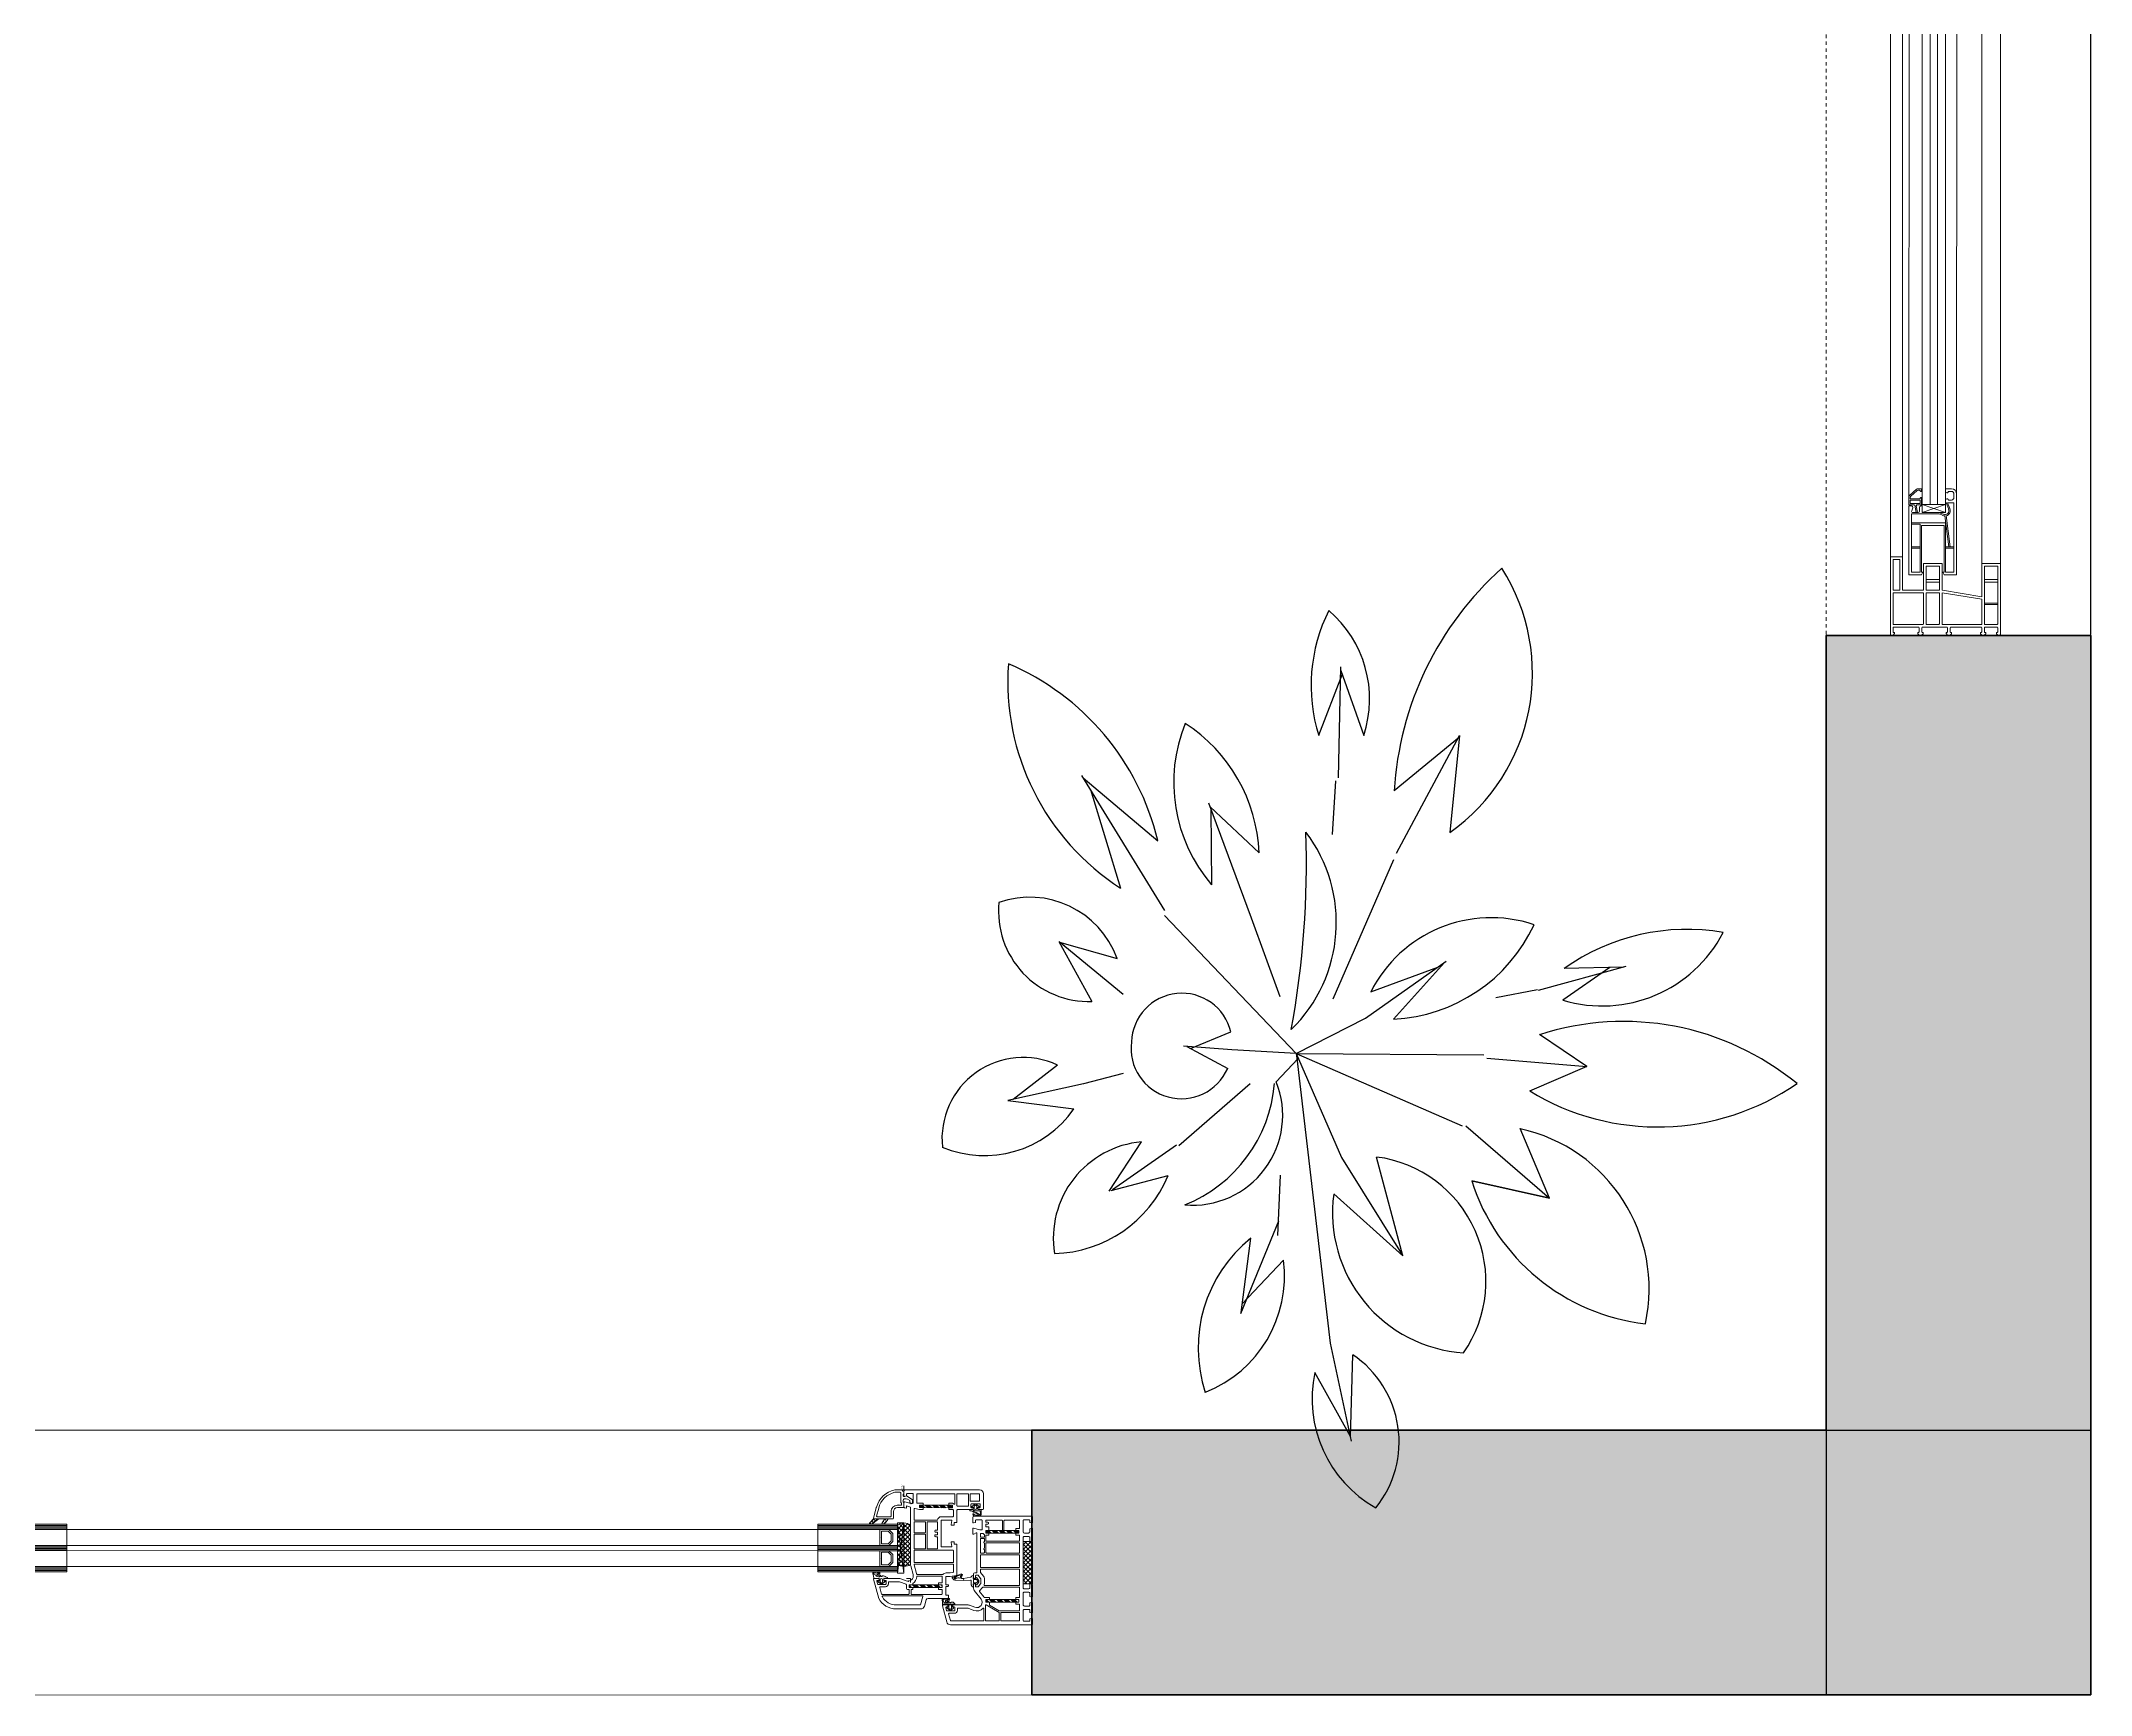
# Model space of a CAD drawing. Header units: feet. Extents: x 600 to 2744, y 411 to 1435.
# Drawn here: x 1081.3 to 1141.1, y 912.8 to 961.1 of the extents above; entities that cross this region are included whole.
import ezdxf

# ---------------------------------------------------------------- set-up
doc = ezdxf.new("R2010")
doc.units = ezdxf.units.FT
doc.linetypes.add('HIDDENX2', pattern=[0.75, 0.5, -0.25])
for name, color, linetype, lineweight in [('FP_A_DOOR_WIN', 140, 'Continuous', 18), ('PQI-A-FLOR', 21, 'Continuous', 30), ('PQI-A-HIDN', 31, 'HIDDENX2', 9), ('PQI-A-IN-ELEV', 245, 'Continuous', 9), ('PQI-A-IN-ELEV-LGHT', 201, 'Continuous', 5), ('PQI-A-WIN', 140, 'Continuous', 13), ('PQI-ST-COLM', 34, 'Continuous', 40)]:
    doc.layers.add(name, color=color, linetype=linetype, lineweight=lineweight)
doc.styles.get("Standard").update_dxf_attribs({"font": 'arial.ttf'})
pattern_1 = [(135, (-4.5994, -2.0003), (1.41421, 1.41421), []), (45, (-4.5994, -2.0003), (1.41421, -1.41421), [])]

# ---------------------------------------------------------------- blocks, each defined once
blk = doc.blocks.new('windowsashfly')
for p, q in [((13.5, 65), (9, 65)), ((11, 63), (9, 63)), ((11.5, 62.5), (11.5, 62.5)), ((12.5, 62), (12, 62)), ((13.5, 65), (13.5, 63)), ((5, 61), (5, 0)), ((7, 61), (7, 58.5)), ((11.9, 54.5), (7, 54.5)), ((7, 54.5), (7, 2)), ((11, 56.5), (9, 56.5)), ((11.9, 54.5), (10.1, 50.1)), ((13, 54.5), (11, 49.7)), ((11.5, 57), (11.5, 57)), ((12.5, 57.5), (12, 57.5)), ((13.5, 55), (13.5, 56.5)), ((17, 46.7), (15, 45.8)), ((18, 47), (30, 47)), ((31, 52), (31, 48)), ((31, 52), (32, 52)), ((33, 51), (33, 48)), ((34, 47), (38, 47)), ((38.9, 48.3), (38.2, 50.7)), ((39.1, 52), (41, 52)), ((41, 52), (41, 0)), ((9.8, 21.1), (12.8, 44.7)), ((10.8, 21.1), (13.8, 44.5)), ((13.5, 2), (13.5, 39.2)), ((13.5, 39.2), (39, 39.2)), ((14.5, 2), (14.5, 37.2)), ((31.5, 37.2), (14.5, 37.2)), ((17.3, 45.7), (15.5, 44.9)), ((18.2, 46), (39, 46)), ((31.5, 2), (31.5, 37.2)), ((32.5, 2), (32.5, 38.2)), ((32.5, 38.2), (39, 38.2)), ((39, 46), (39, 2)), ((13.5, 21.1), (7, 21.1)), ((13.5, 20.1), (7, 20.1)), ((32.5, 21.1), (39, 21.1)), ((32.5, 20.1), (39, 20.1)), ((5, 0), (14.5, 0)), ((7, 2), (13.5, 2)), ((14.5, 0), (15.5, 2)), ((15.5, 2), (14.5, 2)), ((31.5, 0), (30.5, 2)), ((30.5, 2), (31.5, 2)), ((32.5, 2), (39, 2)), ((31.5, 0), (41, 0))]:
    blk.add_line(p, q)
for centre, radius, start, end in [((9, 61), 4, 90, 180), ((9, 61), 2, 90, 180), ((11, 62.5), 0.5, 0, 90), ((12, 62.5), 0.5, 180, 270), ((12.5, 63), 1, 270, 0), ((9, 58.5), 2, 180, 270), ((13.8, 48.5), 4, 157.3829, 255.5225), ((13.8, 48.5), 3, 157.3829, 295.014), ((11, 57), 0.5, 270, 0), ((12, 57), 0.5, 90, 180), ((12.5, 56.5), 1, 0, 90), ((13, 55), 0.5, 270, 0), ((18, 45), 2, 90, 119.7184), ((30, 48), 1, 270, 0), ((32, 51), 1, 0, 90), ((34, 48), 1, 180, 270), ((38, 48), 1, 270, 16.6761), ((39.1, 51), 1, 90, 196.6761), ((13.8, 48.5), 4, 270, 295.014), ((18.2, 44), 2, 90, 119.7184)]:
    blk.add_arc(centre, radius, start, end)
blk = doc.blocks.new('2track fly')
for p, q in [((14, 54), (0, 54)), ((0, 54), (0, 0.5)), ((2, 52), (2, 8.5)), ((12, 52), (2, 52)), ((12, 52), (12, 8)), ((14, 54), (14, 29)), ((58, 54), (44, 54)), ((44, 54), (44, 34)), ((46, 52), (46, 34)), ((56, 52), (46, 52)), ((56, 52), (56, 34)), ((74, 59), (74, 34)), ((83, 59), (74, 59)), ((76, 57), (76, 34)), ((81, 57), (76, 57)), ((81, 57), (81, 34)), ((83, 59), (83, 6)), ((12, 42), (2, 42)), ((12, 40), (2, 40)), ((44, 32), (44, 8)), ((56, 42), (46, 42)), ((56, 40), (46, 40)), ((46, 32), (46, 8.5)), ((56, 32), (56, 8)), ((2, 24), (12, 24)), ((2, 23), (12, 23)), ((14, 27), (14, 8)), ((0, 5.5), (0, 2.5)), ((0.5, 0), (2, 0)), ((2, 5.5), (2, 2.5)), ((2, 5.5), (2, 2.5)), ((2, 0), (2.9, 0.9)), ((2.5, 8), (12, 8)), ((2.5, 6), (11.5, 6)), ((2.5, 2), (3, 2)), ((3, 2), (3, 1.2)), ((11, 2), (11.5, 2)), ((11, 2), (11, 1.4)), ((11.3, 0.7), (11.9, 0.1)), ((12, 5.5), (12, 2.5)), ((12.2, 0), (14, 0)), ((14, 8), (44, 8)), ((14, 5.5), (14, 2.5)), ((14, 0), (14.9, 0.9)), ((14.5, 6), (37.4, 6)), ((14.5, 2), (15, 2)), ((15, 2), (15, 1.2)), ((36.9, 2), (37.4, 2)), ((36.9, 2), (36.9, 1.4)), ((37.2, 0.7), (37.7, 0.1)), ((37.9, 5.5), (37.9, 2.5)), ((38.1, 0), (39.9, 0)), ((39.9, 5.5), (39.9, 2.5)), ((39.9, 0), (40.7, 0.9)), ((55.5, 6), (40.4, 6)), ((40.4, 6), (58.8, 6)), ((40.4, 2), (40.9, 2)), ((40.9, 2), (40.9, 1.2)), ((46.5, 8), (56, 8)), ((46.5, 6), (55.5, 6)), ((46.5, 6), (55.5, 6)), ((46.5, 6), (55.5, 6)), ((58.3, 2), (58.8, 2)), ((58.3, 2), (58.3, 1.4)), ((58.5, 8), (80.5, 8)), ((58.8, 6), (58.5, 6)), ((58.6, 0.7), (59.2, 0.1)), ((59.3, 5.5), (59.3, 2.5)), ((59.6, 0), (61.3, 0)), ((61.3, 5.5), (61.3, 2.5)), ((61.3, 0), (62.2, 0.9)), ((80.5, 6), (61.8, 6)), ((61.8, 6), (80.5, 6)), ((61.8, 2), (62.3, 2)), ((62.3, 2), (62.3, 1.2)), ((80.5, 2), (80, 2)), ((80, 2), (80, 1.2)), ((81, 0), (80.1, 0.9)), ((81, 5.5), (81, 2.5)), ((81, 5.5), (81, 2.5)), ((82.5, 0), (81, 0)), ((83, 6), (83, 0.5))]:
    blk.add_line(p, q)
for points in [[(58, 54), (58, 34.5, 0.414214), (58.5, 34), (74, 34)], [(14, 29), (43.8, 34, -0.018535), (44, 34, -0.018535)], [(58, 8.5), (58, 31.5, -0.414214), (58.5, 32), (80.5, 32, -0.414214), (81, 31.5), (81, 8.5)]]:
    blk.add_lwpolyline(points, format="xyb")
for points in [[(14, 27), (44, 32)], [(46, 34), (56, 34)], [(46, 32), (56, 32)], [(76, 34), (81, 34)]]:
    blk.add_lwpolyline(points)
for centre, radius, start, end in [((0.5, 0.5), 0.5, 180, 270), ((2.5, 8.5), 0.5, 180, 270), ((2.5, 5.5), 0.5, 90, 180), ((2.5, 2.5), 0.5, 180, 270), ((2.5, 1.2), 0.5, 315, 0), ((12, 1.4), 1, 180, 225), ((11.5, 5.5), 0.5, 0, 90), ((11.5, 2.5), 0.5, 270, 0), ((12.2, 0.5), 0.5, 225, 270), ((14.5, 5.5), 0.5, 90, 180), ((14.5, 2.5), 0.5, 180, 270), ((14.5, 1.2), 0.5, 315, 0), ((37.9, 1.4), 1, 180, 225), ((37.4, 5.5), 0.5, 0, 90), ((37.4, 2.5), 0.5, 270, 0), ((38.1, 0.5), 0.5, 225, 270), ((40.4, 5.5), 0.5, 90, 180), ((40.4, 2.5), 0.5, 180, 270), ((40.4, 1.2), 0.5, 315, 0), ((46.5, 8.5), 0.5, 180, 270), ((58.5, 8.5), 0.5, 180, 270), ((59.3, 1.4), 1, 180, 225), ((58.8, 5.5), 0.5, 0, 90), ((58.8, 2.5), 0.5, 270, 0), ((59.6, 0.5), 0.5, 225, 270), ((61.8, 5.5), 0.5, 90, 180), ((61.8, 2.5), 0.5, 180, 270), ((61.8, 1.2), 0.5, 315, 0), ((80.5, 1.2), 0.5, 180, 225), ((80.5, 8.5), 0.5, 270, 0), ((80.5, 5.5), 0.5, 0, 90), ((80.5, 2.5), 0.5, 270, 0), ((82.5, 0.5), 0.5, 270, 0)]:
    blk.add_arc(centre, radius, start, end)
blk = doc.blocks.new('sd51')
at = {"layer": 'FP_A_DOOR_WIN', "ltscale": 100}
for p, q in [((-90.1, 1607), (-72.6, 1607)), ((-72.6, 1607), (-90.1, 1601)), ((-90.1, 1607), (-72.6, 1601)), ((-90.1, 1601), (-90.1, 1607)), ((-90.1, 1601), (-72.6, 1601)), ((-72.6, 1601), (-72.6, 1607))]:
    blk.add_line(p, q, dxfattribs=at)
for points in [[(-68.3, 1589.3), (-68.9, 1589), (-72.1, 1589), (-72.1, 1591), (-71.6, 1591), (-71.1, 1590.5), (-70.6, 1590), (-69.3, 1590), (-68.7, 1590.3), (-63.9, 1594.7), (-63.6, 1595.4), (-63.6, 1596.7), (-71.1, 1596.7), (-71.1, 1596.2), (-71.6, 1595.7), (-72.1, 1595.7), (-72.1, 1601.1), (-68.6, 1601.1), (-68.1, 1601.8), (-69.1, 1607), (-68.1, 1607), (-67, 1601.5), (-66.5, 1601.1), (-62.6, 1601.1), (-62.6, 1595), (-62.9, 1594.2)], [(-71.1, 1597.7), (-63.6, 1597.7), (-63.6, 1600.1), (-71.1, 1600.1)]]:
    blk.add_lwpolyline(points, close=True, dxfattribs=at)
at = {"layer": 'PQI-A-FLOR', "ltscale": 2.5}
blk.add_line((-200, 1699), (-200, 0), dxfattribs=at)
at = {"layer": 'PQI-A-HIDN'}
blk.add_line((0, 1699), (0, 0), dxfattribs=at)
at = {"layer": 'PQI-A-IN-ELEV-LGHT', "ltscale": 100}
for p, q in [((-131.6, 865.8), (-131.6, 1645.5)), ((-117.6, 865.8), (-117.6, 1645.5)), ((-57.6, 1645.5), (-57.6, 903)), ((-48.6, 1645.5), (-48.6, 903)), ((-57.6, 1640.5), (-57.6, 888.6)), ((-48.6, 1640.5), (-48.6, 888.6)), ((-62.6, 1595), (-62.6, 890)), ((-98.6, 1593), (-98.6, 890))]:
    blk.add_line(p, q, dxfattribs=at)
at = {"layer": 'PQI-A-WIN', "ltscale": 100}
for p, q in [((-90.1, 891), (-90.1, 1601)), ((-84.1, 891), (-84.1, 1601)), ((-78.6, 891), (-78.6, 1601)), ((-72.6, 891), (-72.6, 1601))]:
    blk.add_line(p, q, dxfattribs=at)
at = {"layer": 'FP_A_DOOR_WIN', "ltscale": 100, "xscale": -1, "rotation": 180}
for name, p in [('2track fly', (-131.6, 1699.5)), ('windowsashfly', (-103.6, 1654))]:
    blk.add_blockref(name, p, dxfattribs=at)
blk = doc.blocks.new('*X51')
for p, q in [((10.3, 18.7), (10.8, 19.2)), ((11.5, 17.2), (13.5, 19.2)), ((12.4, 17.2), (14.4, 19.2)), ((13.3, 17.2), (15.3, 19.2)), ((14.2, 17.2), (16.2, 19.2)), ((16.8, 17.2), (18.8, 19.2)), ((17.7, 17.2), (19.7, 19.2)), ((18.6, 17.2), (20.6, 19.2)), ((19.5, 17.2), (21.5, 19.2)), ((22.2, 17.2), (24.2, 19.2)), ((23.1, 17.2), (25.1, 19.2)), ((24, 17.2), (26, 19.2)), ((24.9, 17.2), (26.9, 19.2)), ((27.6, 17.2), (29.6, 19.2)), ((28.5, 17.2), (30.5, 19.2)), ((29.4, 17.2), (31.4, 19.2)), ((30.3, 17.2), (32.3, 19.2)), ((33, 17.2), (35, 19.2)), ((33.9, 17.2), (35.3, 18.6)), ((34.8, 17.2), (35.3, 17.7))]:
    blk.add_line(p, q)
blk = doc.blocks.new('*X52')
for p, q in [((10.3, 69.9), (11.6, 71.2)), ((10.5, 69.2), (12.5, 71.2)), ((11.4, 69.2), (13.4, 71.2)), ((12.3, 69.2), (14.3, 71.2)), ((15, 69.2), (17, 71.2)), ((15.9, 69.2), (17.9, 71.2)), ((16.8, 69.2), (18.8, 71.2)), ((17.7, 69.2), (19.7, 71.2)), ((20.4, 69.2), (22.4, 71.2)), ((21.3, 69.2), (23.3, 71.2)), ((22.1, 69.2), (24.1, 71.2)), ((23, 69.2), (25, 71.2)), ((25.7, 69.2), (27.7, 71.2)), ((26.6, 69.2), (28.6, 71.2)), ((27.5, 69.2), (29.5, 71.2)), ((28.4, 69.2), (30.4, 71.2)), ((31.1, 69.2), (33.1, 71.2)), ((32, 69.2), (34, 71.2)), ((32.9, 69.2), (34.9, 71.2)), ((33.8, 69.2), (35.3, 70.7))]:
    blk.add_line(p, q)
blk = doc.blocks.new('*X53')
for p, q in [((0, 57.2), (5.8, 63)), ((0, 60.6), (2.4, 63)), ((7, 57), (1, 63)), ((7, 60.4), (4.4, 63)), ((0, 53.9), (7, 60.9)), ((7, 53.6), (0, 60.6)), ((0, 50.5), (7, 57.5)), ((7, 50.2), (0, 57.2)), ((0, 47.1), (7, 54.1)), ((7, 46.9), (0, 53.9)), ((0, 43.8), (7, 50.8)), ((7, 43.5), (0, 50.5)), ((0, 40.4), (7, 47.4)), ((7, 40.1), (0, 47.1)), ((0, 37), (7, 44)), ((7, 36.8), (0, 43.8)), ((0, 33.7), (7, 40.7)), ((7, 33.4), (0, 40.4)), ((6, 31), (0, 37)), ((2.7, 31), (0, 33.7)), ((0.7, 31), (7, 37.3)), ((4.1, 31), (7, 33.9))]:
    blk.add_line(p, q)
blk = doc.blocks.new('PRJ_INSERT_55_593613279781', base_point=(370.1, 296.9))
for points in [[(370.6, 306.1), (370.1, 305.8), (370, 305.1), (370.2, 304.4), (368.5, 304.2), (368.8, 310.9), (369.2, 311.7), (370.6, 312.9), (370.8, 313), (371, 312.9), (371.1, 312.6), (371, 312.2), (371.1, 311.8), (372.4, 309.8), (372.6, 308.7), (373.6, 306.1), (373, 305.3), (372, 305.5), (371.1, 306)], [(370.3, 307.3), (370.4, 307), (371.5, 306.6), (372.4, 306), (372.8, 306), (372.9, 306.2), (372, 308.7), (372.3, 308.8), (372.4, 309.2), (372.3, 309.4), (372, 309.5), (371.7, 309.4), (370.4, 311.2), (369.9, 311.4), (369.7, 310.8), (370.1, 310.2), (370.4, 309.5), (370.5, 308.7), (370.5, 308)], [(369.3, 296.6), (369.1, 296.8), (369, 296.9), (367.2, 296.9), (366.9, 296.6), (366.9, 294.6), (367, 294.4), (367.9, 293.5), (368.2, 293.5), (369.1, 294.4), (369.3, 294.6)]]:
    blk.add_lwpolyline(points, close=True)
blk.add_lwpolyline([(364, 297.8, 0.81046), (364.3, 296.9), (365.8, 297.1), (366.1, 296.9), (366.1, 295.6), (366, 295.4), (365.4, 295), (365.3, 294.7), (365.4, 294.6), (365.4, 294.5), (367.4, 292.8), (368.7, 292.8), (370.7, 294.5), (370.8, 294.7), (370.7, 295), (370.1, 295.4), (370.1, 295.6), (370.1, 296.9), (370.3, 297.1), (371.8, 296.9, 0.721706), (372.2, 297.8), (371.1, 298.8), (370.2, 304.4), (368.5, 304.2), (368.8, 299.1, -0.439955), (368.3, 298.6), (365.3, 298.6), (365.2, 298.6)], format="xyb", close=True)
blk = doc.blocks.new('PRJ_INSERT_54_593613279164', base_point=(0, 0))
blk.add_line((4, 0.7), (-5.1, 0.7))
for points in [[(0.6, -1.9), (0.1, -1.7, -0.27755), (0, -1.5), (0, 0, -0.453753), (0.3, 0.3), (0.6, 0.3), (1, 0), (3.7, 0, 0.422763), (4, 0.3, -0.054836), (4.3, 3.5, 0.331921), (3.8, 4.7, 0.161435), (2.8, 5), (-0.6, 5, 0.831541), (-0.9, 3.6), (0.4, 3.2, -1.190626), (0.5, 2.9), (-0.5, 2.6, 0.129694), (-0.6, 2.5), (-1.2, 2, -0.601488), (-2.2, 1.9, 0.254499), (-2.5, 2), (-4, 2, 0.198909), (-4.2, 1.9), (-5, 1.1, 0.198912), (-5.1, 0.9), (-5.1, 0.3, 0.414214), (-4.8, 0), (-4.5, 0), (-4.1, 0.3, -0.16568), (-3.9, 0.3), (-3.7, 0.3, -0.375721), (-3.5, 0), (-3.5, -1.5, -0.27755), (-3.6, -1.7), (-4.1, -1.9, 0.531978), (-4.1, -2.4), (-2.4, -3.9, 0.363946), (-1.1, -3.9), (0.7, -2.4, 0.531978)], [(-2.7, -2.6), (-2.1, -3.1, 0.363955), (-1.4, -3.1), (-0.7, -2.6, 0.221711), (-0.6, -2.3), (-0.6, -0.1, 0.413991), (-0.9, 0.2), (-2.5, 0.2, 0.414157), (-2.8, -0.1), (-2.8, -2.3, 0.221711)], [(-0.3, 4.4, 1), (-0.3, 4.1), (1.6, 3.4, -0.733238), (1.6, 2.4), (-0.2, 2, 0.917629), (-0.2, 1.7), (2.1, 1.5, 0.335324), (3.1, 2.2), (3.6, 3.5, 0.355746), (3.4, 4), (3, 4.3, 0.134065), (2.7, 4.4)]]:
    blk.add_lwpolyline(points, format="xyb", close=True)
blk = doc.blocks.new('*X54')
for p, q in [((31.2, -72.7), (32, -71.9)), ((32.7, -73.9), (34.7, -71.9)), ((33.6, -73.9), (35.6, -71.9)), ((34.5, -73.9), (36.5, -71.9)), ((35.4, -73.9), (37.4, -71.9)), ((38.1, -73.9), (40.1, -71.9)), ((39, -73.9), (41, -71.9)), ((39.9, -73.9), (41.9, -71.9)), ((40.8, -73.9), (42.8, -71.9)), ((43.4, -73.9), (45.4, -71.9)), ((44.3, -73.9), (46.3, -71.9)), ((45.2, -73.9), (47.2, -71.9)), ((46.1, -73.9), (48.1, -71.9)), ((48.8, -73.9), (50.8, -71.9)), ((49.7, -73.9), (51.7, -71.9)), ((50.6, -73.9), (52.6, -71.9)), ((51.5, -73.9), (53.5, -71.9)), ((54.2, -73.9), (56.2, -71.9)), ((55.1, -73.9), (56.2, -72.8)), ((56, -73.9), (56.2, -73.7))]:
    blk.add_line(p, q)
blk = doc.blocks.new('*X55')
for p, q in [((23.4, -13.1), (25, -11.5)), ((23.9, -13.5), (25.9, -11.5)), ((24.8, -13.5), (26.8, -11.5)), ((25.7, -13.5), (27.7, -11.5)), ((28.4, -13.5), (30.4, -11.5)), ((29.3, -13.5), (31.3, -11.5)), ((30.2, -13.5), (32.2, -11.5)), ((31.1, -13.5), (33.1, -11.5)), ((33.8, -13.5), (35.8, -11.5)), ((34.7, -13.5), (36.7, -11.5)), ((35.6, -13.5), (37.6, -11.5)), ((36.5, -13.5), (38.5, -11.5)), ((39.2, -13.5), (41.2, -11.5)), ((40.1, -13.5), (42.1, -11.5)), ((41, -13.5), (43, -11.5)), ((41.9, -13.5), (43.9, -11.5)), ((44.6, -13.5), (46.6, -11.5)), ((45.5, -13.5), (47.5, -11.5)), ((46.4, -13.5), (48.4, -11.5)), ((47.3, -13.5), (48.4, -12.4))]:
    blk.add_line(p, q)
blk = doc.blocks.new('*X56')
for p, q in [((55, -31.1), (61, -25.1)), ((55, -27.7), (57.3, -25.4)), ((55, -34.5), (63.7, -25.8)), ((65, -36.7), (55, -26.7)), ((55, -37.8), (65, -27.8)), ((65, -40.1), (55, -30.1)), ((65, -33.3), (57.2, -25.5)), ((65, -30), (60.1, -25)), ((65, -26.6), (64.8, -26.4)), ((55, -41.2), (65, -31.2)), ((65, -43.4), (55, -33.4)), ((55, -44.6), (65, -34.6)), ((65, -46.8), (55, -36.8)), ((55, -47.9), (65, -37.9)), ((65, -50.2), (55, -40.2)), ((55, -51.3), (65, -41.3)), ((65, -53.5), (55, -43.5)), ((55, -54.7), (65, -44.7)), ((64.7, -56.6), (55, -46.9)), ((62.3, -57.6), (55, -50.3)), ((59.2, -57.8), (55, -53.6)), ((56.1, -57), (65, -48)), ((58.6, -57.8), (65, -51.4)), ((62.2, -57.6), (65, -54.8))]:
    blk.add_line(p, q)
blk = doc.blocks.new('PRJ_INSERT_53_593613279183', base_point=(93.1, 45.1))
for points in [[(96.6, 43.4, 0.493145), (96.8, 43.2), (97.3, 43.3, -0.818256), (97.5, 42.8), (95.6, 41.3, -0.342375), (94.1, 41.3), (92.1, 42.8, -0.818728), (92.4, 43.3), (92.8, 43.2, 0.493145), (93.1, 43.4), (93.1, 44.6, 0.414214), (92.6, 45.1), (90.7, 45.1, -0.413893), (90.4, 45.4), (90.4, 48.1, -0.414434), (92.4, 50.1), (94.8, 50.1, -0.326046), (96.8, 48.8, -0.909354), (96.1, 48.5, 0.282568), (94.7, 49.2, -0.132187), (92.4, 49.5, 1.066738), (92.1, 49.1, 0.039876), (96.3, 46.9, 0.149261), (98.8, 45.9, -0.963992), (98.8, 45.1), (98, 45.1, -0.012349), (97.1, 45.2, 0.443501), (96.6, 44.7)], [(94.2, 47.2), (96.1, 46.2, -1.052816), (95.7, 45.6, 0.139333), (94.7, 45.9), (91.7, 45.9, -0.382456), (91.2, 46.4), (91, 48, -0.505503), (91.8, 48.7)], [(93.9, 44.2, -1), (95.7, 44.2), (95.7, 42.7, -1), (93.9, 42.7)]]:
    blk.add_lwpolyline(points, format="xyb", close=True)
blk = doc.blocks.new('PRJ_INSERT_51_593613279187', base_point=(0, 0))
for points in [[(-2.5, -3.9, 0.339142), (-1, -3.9), (0.9, -2.4, 0.808674), (0.7, -1.8), (0.2, -1.9, -0.491369), (0, -1.8), (0, -0.1, -0.708523), (0.5, 0.1, 0.231673), (0.7, 0), (3.7, 0, 0.369523), (4, 0.2), (4.3, 2), (4.8, 3.5, 0.331664), (4.3, 4.7, 0.134785), (3.3, 5), (0, 5, 0.607736), (-0.5, 3.7), (0.5, 3.1, -0.653241), (0.4, 2.9), (-0.8, 2.5, 0.328397), (-1.3, 1.9, -0.43088), (-2.1, 1.6, 0.455948), (-4.6, 1.4, -0.189266), (-6, 0.8, 0.992484), (-6, 0), (-5, 0), (-3.9, 0.2, -0.46157), (-3.5, -0.1), (-3.5, -1.8, -0.491714), (-3.8, -1.9), (-4.2, -1.8, 0.808674), (-4.4, -2.4)], [(-0.4, 1.3), (1.5, 1.6, 0.243686), (2.1, 2), (2.3, 2.3, -0.198893), (2.9, 2.8, 0.149078), (4, 3.2), (4.1, 3.5, 0.40407), (3.9, 4.1), (3.4, 4.3, 0.163046), (3.2, 4.3, -0.202004), (1, 4.4, 0.138983), (0.8, 4.4), (0, 4.4, 0.642669), (0, 4), (1.3, 3.2, -0.577351), (1.3, 2.6), (-0.5, 1.8, 0.756768)], [(-2.7, -0.9), (-2.7, -2.4, 1), (-0.9, -2.4), (-0.9, -0.9, 1)]]:
    blk.add_lwpolyline(points, format="xyb", close=True)
blk = doc.blocks.new('BASEPOINT')
for q in [(0, 3), (3, 0)]:
    blk.add_line((0, 0), q)
blk.add_text('Basepoint', height=0.6).set_placement((0.5, 1.2))
blk = doc.blocks.new('PRJ_INSERT_50_593613279190', base_point=(0, 0))
h = blk.add_hatch()
h.set_pattern_fill('NETZ', color=256, scale=2, angle=-135, style=0)
h.set_pattern_definition(pattern_1)
edge = h.paths.add_edge_path()
edge.add_arc((-25.3, 25.3), 0.701, 21.5118, 179.958)
edge.add_line((-26, 25.3), (-26, 25))
edge.add_arc((-23, 25), 3.01, 180.0616, 218.4438)
edge.add_line((-25.3, 23.2), (-22.7, 19.9))
edge.add_arc((-25, 18), 3, 0, 39.0439, ccw=False)
edge.add_line((-22, 18), (-22, 22.9))
edge.add_arc((-21.8, 22.9), 0.197, 73.5386, 180.2871, ccw=False)
edge.add_arc((-20.8, 27.1), 4.17, 201.7355, 256.5369, ccw=False)
h = blk.add_hatch()
h.set_pattern_fill('NETZ', color=256, scale=2, angle=-135, style=0)
h.set_pattern_definition(pattern_1)
edge = h.paths.add_edge_path()
edge.add_arc((-25.3, 15.9), 0.7, 57.9863, 211.9211, ccw=False)
edge.add_arc((-19.3, 22.2), 8, 225.5218, 250.4567)
edge.add_line((-22, 14.7), (-22, 12))
edge.add_arc((-17.2, 21.2), 10.3, 212.7228, 242.2922, ccw=False)
for points in [[(-24.6, 25.6, 0.827612), (-26, 25.3), (-26, 25, 0.169058), (-25.3, 23.2), (-22.7, 19.9, -0.172029), (-22, 18), (-22, 22.9, -0.502666), (-21.7, 23.1, -0.243781)], [(-25.9, 15.6, -0.794971), (-24.9, 16.5, 0.10923), (-22, 14.7), (-22, 12, -0.129742)], [(-3, 0), (-1, 0), (-1, 1, 0.414214), (0, 2), (0, 7, 0.27545), (-13, 20.7), (-13.5, 20.9), (-21.7, 23.1, 0.490874), (-22, 22.9), (-22, 8.5, 0.413429), (-21.5, 8), (-16.5, 8, -0.414072), (-13.5, 5), (-13.5, 0.5, 0.414542), (-13, 0), (-9.5, 0), (-9, 0.5), (-7.9, 0.5, -0.339454), (-6.9, -0.2), (-6.8, -0.6, -0.212557), (-7.2, -2.6), (-8.2, -4.3, -0.253968), (-8.6, -4.5), (-9.5, -4.5, 1), (-9.5, -6.5), (-7.8, -6.5, 0.253968), (-7.4, -6.3), (-4.6, -2), (-5.1, -0.2, -0.493145), (-4.5, 0.5), (-3.5, 0.5)], [(-11.4, 4.4), (-11.7, 4.6), (-11.7, 5, 0.414381), (-16.5, 9.8), (-20, 9.8, -0.414219), (-20.5, 10.3), (-20.5, 20.2, -0.493144), (-19.8, 20.7), (-13.9, 19.1, -0.280669), (-1.8, 6.8), (-1.8, 2.8, -0.41418), (-2.3, 2.3), (-9.7, 2.3), (-10.2, 1.8), (-11.2, 1.8, -0.414237), (-11.7, 2.3), (-11.7, 4.1)]]:
    blk.add_lwpolyline(points, format="xyb", close=True)
blk.add_blockref('BASEPOINT', (0, 0))
blk = doc.blocks.new('BASIS')
for q in [(0, 3), (3, 0)]:
    blk.add_line((0, 0), q)
blk.add_text('BASIS', height=0.6).set_placement((0.5, 1.2))
blk = doc.blocks.new('GLASDATABASE6')
for p, q in [((-35, 0), (-35, 60)), ((-34, 0), (-34, 60)), ((-33, 0), (-33, 60)), ((-19, 0), (-19, 60)), ((-18, 0), (-18, 60)), ((-17, 0), (-17, 60)), ((-3, 0), (-3, 60)), ((-2, 0), (-2, 60)), ((-1, 0), (-1, 60)), ((1, 0), (-37, -5)), ((1, -5), (-37, 0))]:
    blk.add_line(p, q)
for points in [[(-32, 0), (-32, 60), (-36, 60), (-36, 0)], [(-32, 13.2), (-26.1, 13.2), (-26, 13.1), (-25.9, 13.2), (-20, 13.2), (-20, 60), (-32, 60)], [(-16, 0), (-16, 60), (-20, 60), (-20, 0)], [(-16, 13.2), (-10.1, 13.2), (-10, 13.1), (-9.9, 13.2), (-4, 13.2), (-4, 60), (-16, 60)], [(0, 0), (0, 60), (-4, 60), (-4, 0)], [(1, 0), (1, -5), (-37, -5), (-37, 0)], [(-20, 6.4), (-23, 3.4), (-29, 3.4), (-32, 6.4), (-32, 0), (-20, 0)], [(-21.2, 12), (-21.2, 6.9), (-23.5, 4.6), (-28.5, 4.6), (-30.8, 6.9), (-30.8, 12)], [(-4, 6.4), (-7, 3.4), (-13, 3.4), (-16, 6.4), (-16, 0), (-4, 0)], [(-5.2, 12), (-5.2, 6.9), (-7.5, 4.6), (-12.5, 4.6), (-14.8, 6.9), (-14.8, 12)], [(0, 0), (0, 0)], [(0, 0), (0, 0)]]:
    blk.add_lwpolyline(points, close=True)
blk.add_blockref('BASIS', (5, -10))
blk = doc.blocks.new('w2')
at = {"ltscale": 1000}
for p, q in [((-970.7, 3), (-1538, 3)), ((-970.7, -9), (-1538, -9)), ((-970.7, -13), (-1538, -13)), ((-970.7, -25), (-1538, -25))]:
    blk.add_line(p, q, dxfattribs=at)
for points in [[(-1658, -22.2, 0.556925), (-1657.6, -22.5), (-1655.7, -21.6, -0.556533), (-1655, -22), (-1655, -25.5, -0.496724), (-1655.6, -26), (-1660.2, -24.7), (-1661.5, -24.7, 0.414431), (-1662, -25.2), (-1662, -31.8, 0.414436), (-1661.5, -32.3), (-1657.5, -32.3, 0.414367), (-1657, -31.8), (-1657, -30.4), (-1655.6, -30, -0.492998), (-1655, -30.5), (-1655, -34, -0.414113), (-1656, -35), (-1699.5, -35, -0.41391), (-1700, -34.5), (-1700, -30.5, -0.492952), (-1699.4, -30), (-1698, -30.4), (-1698, -31.8, 0.414436), (-1697.5, -32.3), (-1693.5, -32.3, 0.414367), (-1693, -31.8), (-1693, -23.3, 0.414337), (-1694, -22.3), (-1697, -22.3, 0.414305), (-1698, -23.3), (-1698, -25.6), (-1699.4, -26, -0.492951), (-1700, -25.5), (-1700, -16.5), (-1698, -16), (-1698, -18.8, 0.414305), (-1697, -19.8), (-1694, -19.8, 0.414337), (-1693, -18.8), (-1693, 18.8, 0.414353), (-1694, 19.8), (-1697, 19.8, 0.414289), (-1698, 18.8), (-1698, 16), (-1700, 16.5), (-1700, 25.5, -0.492952), (-1699.4, 26), (-1698, 25.6), (-1698, 23.3, 0.414312), (-1697, 22.3), (-1694, 22.3, 0.41433), (-1693, 23.3), (-1693, 31.8, 0.414337), (-1694, 32.8), (-1697.5, 32.8, 0.414474), (-1698, 32.3), (-1698, 30.4), (-1699.4, 30, -0.492965), (-1700, 30.5), (-1700, 37.5, -0.492951), (-1699.4, 38), (-1698, 37.6), (-1698, 35.8, 0.414434), (-1697.5, 35.3), (-1694, 35.3, 0.414337), (-1693, 36.3), (-1693, 43.8, 0.414099), (-1693.5, 44.3), (-1697.5, 44.3, 0.414474), (-1698, 43.8), (-1698, 42.4), (-1699.4, 42, -0.492957), (-1700, 42.5), (-1700, 46.5, -0.413949), (-1699.5, 47), (-1638.2, 47, -0.339426), (-1635.3, 44.8), (-1632, 32.6, -0.492962), (-1632.5, 32), (-1635.8, 32, -0.413995), (-1636.3, 32.5), (-1636.3, 33.5), (-1635, 33.5, 0.493234), (-1634.5, 34.1), (-1635, 36.1, 0.339569), (-1635.5, 36.5), (-1641, 36.5, 0.414176), (-1641.5, 36), (-1641.5, 34, 0.414129), (-1641, 33.5), (-1639.8, 33.5), (-1639.8, 32.5, -0.414056), (-1640.3, 32), (-1651.4, 32, -0.090992), (-1652.5, 32.2), (-1656.6, 33.7, 0.759024), (-1661.2, 27.5), (-1656.1, 21.1, -0.167343), (-1655.5, 19.3), (-1655.5, 16.5, -0.414099), (-1656, 16), (-1656.5, 16, -0.413953), (-1657, 16.5), (-1657, 18.1, 0.414442), (-1657.3, 18.4), (-1659, 18.4), (-1660.9, 16.1, 0.176331), (-1661, 15.9), (-1661, 12.1, 0.176331), (-1660.9, 11.9), (-1659, 9.6), (-1657.3, 9.6, 0.414454), (-1657, 9.9), (-1657, 11.5, -0.413993), (-1656.5, 12), (-1656, 12, -0.414059), (-1655.5, 11.5), (-1655.5, 8.6, -0.41409), (-1656.5, 7.6), (-1658, 7.6)], [(-1676.5, 44, -0.414447), (-1676.2, 43.7), (-1676.2, 37.9, -0.414397), (-1676.5, 37.6), (-1690, 37.6, -0.414209), (-1690.3, 37.9), (-1690.3, 43.7, -0.414259), (-1690, 44)], [(-1664.7, 29.8), (-1664.7, 27.8), (-1667.5, 27.8), (-1667.5, 26.6, 0.414535), (-1667.2, 26.3), (-1663.6, 26.3), (-1663.3, 25.9), (-1660, 21.7, -0.354189), (-1660, 21.3), (-1662.3, 18.7, -0.221513), (-1662.5, 18.6), (-1690, 18.6, -0.414203), (-1690.3, 18.9), (-1690.3, 26, -0.414196), (-1690, 26.3), (-1687.8, 26.3, 0.414029), (-1687.5, 26.6), (-1687.5, 27.8), (-1689.8, 27.8), (-1689.8, 29.8), (-1687.5, 29.8), (-1687.5, 31, 0.41397), (-1687.8, 31.3), (-1690, 31.3, -0.414203), (-1690.3, 31.6), (-1690.3, 36.1, -0.414204), (-1690, 36.4), (-1675, 36.4), (-1667.7, 32.2, -0.267494), (-1667.5, 31.9), (-1667.5, 29.8)], [(-1674.7, 44), (-1664.8, 44, -0.414029), (-1664.5, 43.7), (-1664.5, 32.2, -0.577202), (-1665, 32), (-1674.9, 37.7, -0.26846), (-1675, 38), (-1675, 43.7, -0.414535)], [(-1637, 38.3), (-1641, 38.3, 0.414183), (-1643.3, 36), (-1643.3, 34.8, -0.414388), (-1643.6, 34.5), (-1651.5, 34.5), (-1655.7, 36.1, 0.306342), (-1662.8, 34.4, -0.683106), (-1663.3, 34.6), (-1663.3, 43.7, -0.414259), (-1663, 44), (-1638.4, 44, -0.339457), (-1638.1, 43.8), (-1636.7, 38.7, -0.492823)], [(-1608, -41.7, 0.336162), (-1607.8, -42), (-1605, -42.8), (-1605, -41), (-1603.4, -41.4, -0.33952), (-1603, -41.9), (-1603, -45.5, -0.496683), (-1603.6, -46), (-1608.2, -44.7), (-1609.5, -44.7, 0.414137), (-1610, -45.2), (-1610, -51.8, 0.414137), (-1609.5, -52.3), (-1605.5, -52.3, 0.414263), (-1605, -51.8), (-1605, -50.4), (-1603.6, -50, -0.493031), (-1603, -50.5), (-1603, -54, -0.414269), (-1604, -55), (-1660, -55, -0.41418), (-1663, -52), (-1663, -40.5, -0.4141), (-1662.5, -40), (-1659.3, -40, -0.414226), (-1658.8, -40.5), (-1658.8, -41.5), (-1660, -41.5, 0.414099), (-1660.5, -42), (-1660.5, -44, 0.414353), (-1660, -44.5), (-1654, -44.5, 0.414201), (-1653.5, -44), (-1653.5, -42, 0.414225), (-1654, -41.5), (-1655.3, -41.5), (-1655.3, -40.5, -0.414099), (-1654.8, -40), (-1643.5, -40, 0.414185), (-1643, -39.5), (-1643, -30.4, -0.414173), (-1642.8, -30.2), (-1641, -30.2, 0.414836), (-1640.8, -29.9), (-1640.8, -28.4, -0.414327), (-1640.6, -28.2), (-1639.1, -28.2, -0.462687), (-1638.6, -28.8), (-1639.1, -31.8, 0.462996), (-1638.9, -32), (-1631.2, -32, 0.414368), (-1631, -31.8), (-1631, -12.2, 0.414453), (-1631.2, -12), (-1638.9, -12, 0.463083), (-1639.1, -12.2), (-1638.6, -15.2, -0.462693), (-1639.1, -15.8), (-1640.6, -15.8, -0.414327), (-1640.8, -15.6), (-1640.8, -14.1, 0.414836), (-1641, -13.9), (-1642.8, -13.9, -0.414265), (-1643, -13.7), (-1643, 9.2, -0.363791), (-1642.6, 9.7), (-1638, 10.5), (-1634.8, 10.5, 0.414387), (-1634.5, 10.8), (-1634.5, 16.5, 0.414447), (-1634.8, 16.8), (-1636.2, 16.8, -0.414038), (-1636.5, 17.1), (-1636.5, 17.7, -0.414045), (-1636.2, 18), (-1634.8, 18, 0.414387), (-1634.5, 18.3), (-1634.5, 24.2, 0.414388), (-1634.8, 24.5), (-1636.2, 24.5, -0.414041), (-1636.5, 24.8), (-1636.5, 26.7, -0.414045), (-1636.2, 27), (-1621.2, 27, 0.339444), (-1619.7, 28.1), (-1618.5, 32.8, -0.339467), (-1615.6, 35), (-1597.1, 35, -0.278172), (-1583.9, 27), (-1580, 12.6, -0.492995), (-1580.5, 12), (-1583.7, 12, -0.414097), (-1584.2, 12.5), (-1584.2, 13.5), (-1583, 13.5, 0.493238), (-1582.5, 14.1), (-1583, 16.1, 0.339521), (-1583.5, 16.5), (-1589, 16.5, 0.414185), (-1589.5, 16), (-1589.5, 13.9, 0.414338), (-1589, 13.5), (-1587.7, 13.5), (-1587.7, 12.5, -0.414224), (-1588.2, 12), (-1599.4, 12, -0.090993), (-1600.5, 12.2), (-1604.6, 13.7, 0.611471), (-1609.9, 9), (-1608.1, 2.4, -0.06546), (-1608, 1.6)], [(-1586.6, 25.6, -0.492833), (-1586.9, 25.2), (-1617, 25.2, -0.493372), (-1617.3, 25.6), (-1615.6, 31.8, -0.339454), (-1615.3, 32), (-1597.1, 32, -0.271046), (-1586.7, 25.9)], [(-1660.7, 5.3, -0.414402), (-1661, 5), (-1690, 5, -0.414215), (-1690.3, 5.3), (-1690.3, 17.1, -0.414215), (-1690, 17.4), (-1663.8, 17.4, -0.528873), (-1663.5, 17, 0.094055), (-1663.7, 15.9), (-1663.7, 12.1, 0.176325), (-1663, 10.2), (-1660.7, 7.4)], [(-1631.8, 16.9), (-1631.8, 18.9), (-1629, 18.9), (-1629, 20.1, 0.414402), (-1629.3, 20.4), (-1631.5, 20.4, -0.414486), (-1631.8, 20.7), (-1631.8, 23.7, -0.414478), (-1631.5, 24), (-1608.6, 24, -0.414004), (-1608.3, 23.7), (-1608.3, 20.4), (-1609.3, 20.4, 0.414082), (-1609.6, 20.1), (-1609.6, 18.9), (-1606.8, 18.9), (-1606.8, 16.9), (-1609.6, 16.9), (-1609.6, 15.7, 0.237321), (-1612.7, 10.5, -0.393466), (-1613, 10.2), (-1631.5, 10.2, -0.414491), (-1631.8, 10.5), (-1631.8, 15.1, -0.414491), (-1631.5, 15.4), (-1629.3, 15.4, 0.414397), (-1629, 15.7), (-1629, 16.9)], [(-1604.8, 16.7), (-1604.8, 18.9, 0.414204), (-1606.3, 20.4), (-1606.8, 20.4), (-1606.8, 23.7, -0.414478), (-1606.5, 24), (-1586.4, 24, -0.339454), (-1586.1, 23.8), (-1584.7, 18.7, -0.493262), (-1585, 18.3), (-1589, 18.3, 0.414186), (-1591.3, 16), (-1591.3, 14.8, -0.414387), (-1591.6, 14.5), (-1599.5, 14.5), (-1604.6, 16.4, -0.311936)], [(-1661, 3.8, -0.414383), (-1660.7, 3.5), (-1660.7, -5.7, -0.414402), (-1661, -6), (-1690, -6, -0.414215), (-1690.3, -5.7), (-1690.3, 3.5, -0.414196), (-1690, 3.8)], [(-1637.8, 7.8), (-1634.8, 7.8, 0.236093), (-1632.4, 9), (-1612.9, 9, -0.360501), (-1612.6, 8.8, 0.018669), (-1612.5, 8.3), (-1610.7, 1.6, -0.493042), (-1611, 1.2), (-1640, 1.2, -0.414491), (-1640.3, 1.5), (-1640.3, 7.1, -0.364012), (-1640.1, 7.4)], [(-1608, -28.5), (-1608, 1.4, -0.301246), (-1598, 1.4), (-1598, -28.5, -0.301246)], [(-1664.9, -14.7, -0.413985), (-1665.2, -15), (-1690, -15, -0.414215), (-1690.3, -14.7), (-1690.3, -7.5, -0.414196), (-1690, -7.2), (-1665.2, -7.2, -0.413966), (-1664.9, -7.5)], [(-1663.7, -10.8), (-1663.7, -14.8, -1), (-1663.7, -15.8), (-1663.7, -17.9, 0.414126), (-1663.4, -18.2), (-1661, -18.2, 0.414402), (-1660.7, -17.9), (-1660.7, -7.5, 0.414383), (-1661, -7.2), (-1663.4, -7.2, 0.414109), (-1663.7, -7.5), (-1663.7, -9.8, -1)], [(-1640, 0), (-1611, 0, -0.414114), (-1610.7, -0.3), (-1610.7, -9, -0.414123), (-1611, -9.3), (-1640, -9.3, -0.414487), (-1640.3, -9), (-1640.3, -0.3, -0.414478)], [(-1627, -21, 1), (-1627, -19.5), (-1628, -19.5, -0.414487), (-1628.3, -19.2), (-1628.3, -10.8, -0.414487), (-1628, -10.5), (-1620.8, -10.5, -0.414214), (-1620.5, -10.8), (-1620.5, -30.5, -0.414214), (-1620.8, -30.8), (-1628, -30.8, -0.414487), (-1628.3, -30.5), (-1628.3, -24.8, -0.414487), (-1628, -24.5), (-1627, -24.5, 1), (-1627, -23), (-1628.3, -23), (-1628.3, -21)], [(-1619, -10.5), (-1611, -10.5, -0.414123), (-1610.7, -10.8), (-1610.7, -21.1, -0.414123), (-1611, -21.4), (-1619, -21.4, -0.414214), (-1619.3, -21.1), (-1619.3, -10.8, -0.414214)], [(-1665.2, -16.2, -0.413966), (-1664.9, -16.5), (-1664.9, -20.4, -0.414029), (-1665.2, -20.7), (-1666.7, -20.7, 0.414109), (-1667, -21), (-1667, -22.2), (-1664.7, -22.2), (-1664.7, -24.2), (-1667, -24.2), (-1667, -26.7, 0.414126), (-1666.7, -27), (-1665, -27, -0.414388), (-1664.7, -27.3), (-1664.7, -28.7, -0.414402), (-1665, -29), (-1666.2, -29, 1), (-1666.2, -30.5), (-1665, -30.5, -0.414388), (-1664.7, -30.8), (-1664.7, -31.7, -0.414447), (-1665, -32), (-1677, -32, -0.414259), (-1677.3, -31.7), (-1677.3, -24.2), (-1678.5, -24.2), (-1678.5, -31.7, -0.41403), (-1678.8, -32), (-1690, -32, -0.414259), (-1690.3, -31.7), (-1690.3, -26, -0.414196), (-1690, -25.7), (-1687.8, -25.7, 0.414029), (-1687.5, -25.4), (-1687.5, -24.2), (-1689.8, -24.2), (-1689.8, -22.2), (-1687.5, -22.2), (-1687.5, -21, 0.413966), (-1687.8, -20.7), (-1690, -20.7, -0.414259), (-1690.3, -20.4), (-1690.3, -16.5, -0.414196), (-1690, -16.2)], [(-1663.4, -19.2), (-1661, -19.2, -0.414397), (-1660.7, -19.5), (-1660.7, -21.7, -0.414402), (-1661, -22), (-1662.7, -22), (-1663.7, -21), (-1663.7, -19.5, -0.414121)], [(-1619, -30.8, -0.414214), (-1619.3, -30.5), (-1619.3, -22.9, -0.414214), (-1619, -22.6), (-1611, -22.6, -0.414123), (-1610.7, -22.9), (-1610.7, -30.5, -0.414123), (-1611, -30.8)], [(-1659.7, -46.3), (-1653.2, -46.3, -0.41443), (-1652.9, -46.6), (-1652.9, -51.7, -0.414525), (-1653.2, -52), (-1659.7, -52, -0.414093), (-1660, -51.7), (-1660, -46.6, -0.413996)], [(-1651.4, -42.7), (-1643.3, -42.7, -0.414447), (-1643, -43), (-1643, -51.7, -0.414436), (-1643.3, -52), (-1651.4, -52, -0.414436), (-1651.7, -51.7), (-1651.7, -43, -0.414447)], [(-1640, -34.7), (-1631.2, -34.7, 0.394136), (-1628.3, -32), (-1611, -32, -0.414123), (-1610.7, -32.3), (-1610.7, -40.7, -0.49308), (-1611.1, -40.9), (-1614.6, -40), (-1617.1, -40, 0.414013), (-1617.4, -40.3), (-1617.4, -41.5), (-1614.6, -41.5), (-1614.6, -43.5), (-1617.4, -43.5), (-1617.4, -44.7, 0.414048), (-1617.1, -45), (-1613, -45, -0.414051), (-1612.7, -45.3), (-1612.7, -51.7, -0.41416), (-1613, -52), (-1641.2, -52, -0.414093), (-1641.5, -51.7), (-1641.5, -44.4, -0.57716), (-1641, -44.2), (-1639.6, -45), (-1637.1, -45, 0.414048), (-1636.8, -44.7), (-1636.8, -43.5), (-1639.6, -43.5), (-1639.6, -41.5), (-1636.8, -41.5), (-1636.8, -40.3, 0.414013), (-1637.1, -40), (-1640, -40, -0.414478), (-1640.3, -39.7), (-1640.3, -35, -0.414491)]]:
    blk.add_lwpolyline(points, format="xyb", close=True, dxfattribs=at)
for points in [[(-1700, -16), (-1693, -16), (-1693, 16), (-1700, 16)], [(-1664.7, 29.8), (-1664.7, 27.8), (-1689.7, 27.8), (-1689.7, 29.8)], [(-1631.8, 16.9), (-1631.8, 18.9), (-1606.8, 18.9), (-1606.8, 16.9)], [(-1664.7, -22.2), (-1664.7, -24.2), (-1689.7, -24.2), (-1689.7, -22.2)], [(-1639.6, -41.5), (-1614.6, -41.5), (-1614.6, -43.5), (-1639.6, -43.5)]]:
    blk.add_lwpolyline(points, close=True, dxfattribs=at)
at = {"layer": 'PQI-A-IN-ELEV', "ltscale": 1000}
for p, q in [((-1700, 100), (0, 100)), ((-1700, -100), (0, -100))]:
    blk.add_line(p, q, dxfattribs=at)
at = {"ltscale": 1000, "extrusion": (0, 0, -1), "zscale": -1, "rotation": 180}
for name, p in [('PRJ_INSERT_54_593613279164', (1636.2, 32)), ('*X53', (1700, 47)), ('*X51', (1700, 47)), ('*X54', (1663, -55)), ('PRJ_INSERT_51_593613279187', (1584.2, 12)), ('*X56', (1663, -55)), ('*X52', (1700, 47)), ('*X55', (1663, -55))]:
    blk.add_blockref(name, p, dxfattribs=at)
at = {"ltscale": 1000}
for name, p, rotation in [('PRJ_INSERT_55_593613279781', (-1655.5, 12), 270), ('GLASDATABASE6', (-910.7, 7), 89.99999999996041), ('PRJ_INSERT_50_593613279190', (-1603, -55), 270)]:
    blk.add_blockref(name, p, dxfattribs=dict(at, rotation=rotation))
at = {"ltscale": 1000, "xscale": -1, "rotation": 270.0000000000396}
blk.add_blockref('GLASDATABASE6', (-1598, 7), dxfattribs=at)
at = {"ltscale": 1000}
blk.add_blockref('PRJ_INSERT_53_593613279183', (-1658.7, -40), dxfattribs=at)
blk = doc.blocks.new('z_109')
at = {"color": 3, "linetype": 'Continuous'}
for p, q in [((-93.8, 293.8), (-121.7, 396.4)), ((-14.4, 233.6), (-4.7, 350.4)), ((-85.3, 244.1), (-94.4, 292.7)), ((65, 208.9), (149.6, 306.7)), ((-19.6, 10.5), (-18, 230)), ((-253.8, 128), (-391.6, 201.8)), ((-19.6, 10.5), (65, 204.6)), ((-60.9, 91.7), (-127.6, 186)), ((-83.6, 53.9), (-246.4, 124.8)), ((101.8, 63.8), (216.8, 135.4)), ((-19.6, 10.5), (-60.9, 91.7)), ((-342, 60.3), (-471.9, 63)), ((-275.7, 53), (-338.5, 56.9)), ((-19.6, 10.5), (101.8, 63.8)), ((-14.3, 11.4), (319, 50.5)), ((-19.6, 10.5), (-181.1, -143.2)), ((-19.6, 10.5), (-24.2, -64.6)), ((-19.6, 10.5), (-14.3, 11.4)), ((-14.3, 11.4), (-13.4, 12.7)), ((-13.4, 12.7), (13.4, -12.7)), ((-86.1, -7.9), (-177.8, -41.4)), ((122.5, -7.9), (193.1, -11)), ((176.2, -10.2), (284.5, -54.4)), ((-177.8, -41.4), (-312.5, -91.6)), ((15.9, -43.2), (88.2, -126.5)), ((-24.2, -64.6), (-28.2, -121)), ((-186.9, -142.9), (-344.9, -240)), ((87.3, -129.3), (139.6, -204.2)), ((-88.6, -191.8), (-150.4, -266.6)), ((3.5, -191.8), (15.9, -238.1)), ((15.9, -238.1), (35.2, -326.4))]:
    blk.add_line(p, q, dxfattribs=at)
at = {"color": 82, "linetype": 'Continuous'}
for p, q in [((-120.7, 392.8), (-119, 324)), ((-120.3, 377.4), (-82.1, 322.4)), ((-4.7, 350.4), (-41.8, 295.2)), ((-4.7, 350.4), (24.2, 283.6)), ((149.6, 306.7), (68.1, 272.4)), ((129.3, 216), (149.6, 306.7)), ((149.6, 306.7), (129.3, 216)), ((-391.5, 201.8), (-278.3, 190.4)), ((-389.8, 201.6), (-326.7, 125.3)), ((65, 204.6), (65, 204.6)), ((-126.1, 183.9), (-59.8, 124.6)), ((-120.3, 175.7), (-91.5, 97.7)), ((216.8, 135.4), (101.3, 104.7)), ((216.8, 135.4), (144.5, 54.6)), ((-467.5, 62.9), (-391.6, 89.6)), ((319, 50.5), (433.6, 75.1)), ((428.9, 74.1), (332.5, 76.8)), ((428.1, 74.1), (353.4, 32.3)), ((-463.4, 64.3), (-391.5, 36.9)), ((272.8, -52.5), (222, -4.2)), ((-308.1, -89.9), (-254.4, -32.6)), ((283.1, -53.8), (196.2, -42.2)), ((-25.6, -113), (-45, -65.8)), ((-27.9, -117.3), (-2.3, -69.4)), ((-305.8, -89.1), (-217, -88.2)), ((140.4, -205.5), (123.1, -139.2)), ((-342.2, -238.3), (-268.6, -151.1)), ((141.1, -208), (83.6, -170.3)), ((-328.5, -229.9), (-213.2, -194.7)), ((-149.9, -266), (-130.8, -198.8)), ((-150.6, -266.9), (-80.7, -228.2)), ((35.2, -326.5), (45.1, -249.3)), ((33.8, -320.1), (-6.3, -268.4))]:
    blk.add_line(p, q, dxfattribs=at)
for centre, radius, start, end in [((262.2, 393.4), 319.4, 140.563, 197.8988), ((-221.5, 433.3), 287.6, 328.6458, 34.5329), ((84.2, 468), 249.1, 170.3029, 215.3262), ((-234.9, 368.4), 159.6, 343.2534, 62.5239), ((255.6, 231.5), 191.8, 77.7318, 167.6805), ((55.5, 446.9), 242.5, 287.7269, 353.3689), ((-20.9, 238.7), 157.6, 161.4501, 243.415), ((-251.5, 114.8), 192, 2.9136, 65.0019), ((-464.4, 59.2), 227.7, 35.1725, 122.5976), ((-304.3, 504.2), 379.6, 221.8384, 266.6027), ((246.7, 85.9), 146.6, 55.2824, 172.6291), ((166.6, 217.1), 164, 262.2896, 356.2544), ((434.4, 8.1), 122.9, 51.1111, 145.9654), ((-434.4, -39.4), 135.9, 71.6414, 139.5892), ((384.1, 175.1), 146, 257.8549, 330.7421), ((-450, 225.2), 197.1, 243.5199, 287.2599), ((-172.9, -117.6), 175.2, 44.3837, 127.1057), ((-243.2, -1062.9), 1085.6, 79.6239, 91.8656), ((52.6, -110.1), 105, 354.7987, 111.9005), ((1.6, -181.5), 167.4, 21.6922, 85.2277), ((240.6, -148.9), 145.9, 21.4559, 97.3107), ((-246.3, -222.4), 190, 92.4489, 147.0817), ((324.6, 60.3), 164.3, 218.6232, 288.4099), ((-31.3, -123), 58.9, 103.4106, 268.148), ((-25.7, -123.5), 58.9, 262.5922, 66.6581), ((-336.9, 52.1), 184.6, 248.0932, 310.529), ((66, -275.9), 148.2, 1.4924, 67.3596), ((-198.2, -444.5), 301.7, 103.499, 156.8265), ((196.5, -160), 113.4, 185.1842, 278.9266), ((-454.6, -39.5), 287, 265.8156, 327.2626), ((-93.8, -301), 108.7, 109.8936, 199.3062), ((-186.1, -231.9), 105.5, 264.4232, 2.0221), ((-27.8, -353.9), 127.5, 337.3115, 55.0978), ((80, -308.4), 95.1, 155.1092, 275.9038)]:
    blk.add_arc(centre, radius, start, end, dxfattribs=at)

msp = doc.modelspace()

# ---------------------------------------------------------------- hatches: boundary and pattern name
at = {"true_color": 0x000000, "transparency": 33554687}
h = msp.add_hatch(color=18, dxfattribs=at)
h.dxf.hatch_style = 1
h.paths.add_polyline_path([(1141.102, 1100.179), (894.102, 1100.179), (894.102, 1092.179), (999.274, 1092.179), (1133.377, 1092.179), (1133.377, 1092.451), (1141.102, 1092.451)])
h.paths.add_polyline_path([(1141.103, 1092.179), (1133.377, 1092.179), (1133.377, 1068.451), (1133.377, 1009.392), (1141.103, 1009.392)])
h.paths.add_polyline_path([(1141.102, 943.72), (1133.375, 943.72), (1133.375, 920.54), (1141.102, 920.54)])
h.paths.add_polyline_path([(1141.102, 920.54), (1133.375, 920.54), (1133.375, 912.814), (1141.102, 912.814)])
h.paths.add_polyline_path([(1133.375, 920.54), (1110.196, 920.54), (1110.196, 912.814), (1133.375, 912.814)])
h.paths.add_polyline_path([(1044.543, 920.538), (1003.137, 920.538), (1003.137, 912.812), (1044.543, 912.812)])
h.paths.add_polyline_path([(1003.137, 1054.179), (999.274, 1054.179), (999.274, 912.812), (1003.137, 912.812), (1003.137, 920.538)])

# ---------------------------------------------------------------- linework, layer by layer
for q in [(1133.375, 912.814), (1141.102, 920.54)]:
    msp.add_line((1133.375, 920.54), q)
at = {"color": 18, "true_color": 0x000000}
msp.add_line((1133.375, 920.54), (1133.375, 912.814), dxfattribs=at)
at = {"layer": 'PQI-ST-COLM', "color": 0, "lineweight": 35}
msp.add_lwpolyline([(1141.102, 912.814), (1110.196, 912.814), (1110.196, 920.54), (1133.375, 920.54), (1133.375, 943.72), (1141.102, 943.72), (1141.102, 912.814)], dxfattribs=at)

# ---------------------------------------------------------------- block references
at = {"xscale": 0.0249544868856968, "yscale": 0.0249544868856968, "zscale": 0.0249544868856968, "rotation": 269.9999999999999}
msp.add_blockref('z_109', (1117.647, 931.035), dxfattribs=at)
at = {"layer": 'PQI-A-WIN', "xscale": 0.03863196438221001, "yscale": 0.03863196438221001, "zscale": 0.03863196438221001, "rotation": 179.9972457711963}
msp.add_blockref('sd51', (1133.377, 1009.392), dxfattribs=at)
at = {"layer": 'PQI-A-WIN', "ltscale": 1000, "xscale": 0.03863196438221001, "yscale": 0.03863196438221001, "zscale": 0.03863196438221001, "rotation": 179.997245771198}
msp.add_blockref('w2', (1044.543, 916.675), dxfattribs=at)

doc.saveas('drawing.dxf')
